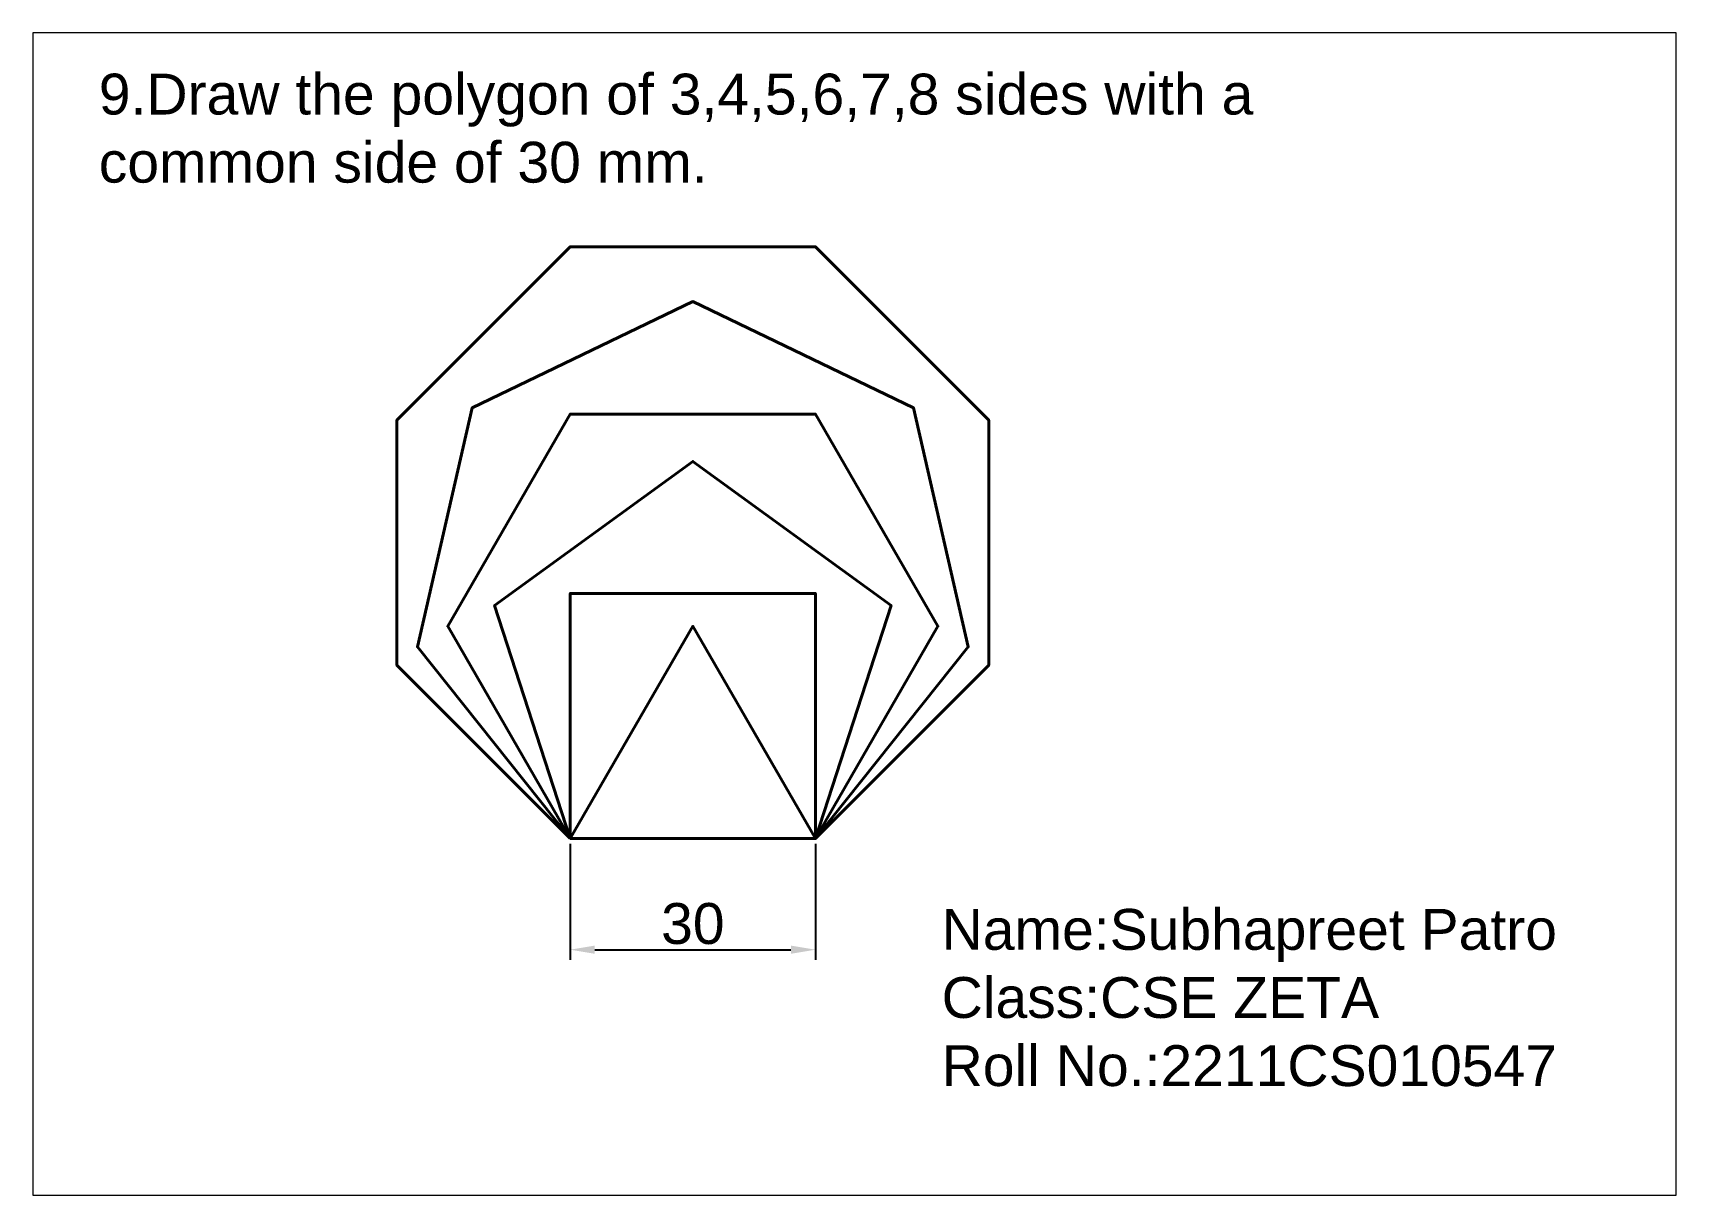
# Paper-space layout 'Layout9' of a CAD drawing. Header units: millimetres. Extents: x 30 to 267, y 21 to 189.
# The model-space entities are those that its viewports show. They can reach past a viewport. Long polylines and large blocks are cut down to what shows.
import ezdxf

# ---------------------------------------------------------------- set-up
doc = ezdxf.new("R2010")
doc.units = ezdxf.units.MM
doc.header["$PDMODE"] = 35
doc.header["$PDSIZE"] = 5
doc.styles.get("Standard").update_dxf_attribs({"font": 'arial.ttf'})
doc.dimstyles.new('ISO-25', dxfattribs={"dimtxt": 5, "dimasz": 3, "dimexe": 1.25, "dimexo": 0.625, "dimtad": 1, "dimtih": 1, "dimtoh": 1, "dimtxsty": 'Standard', "dimcen": 2.5, "dimadec": 0, "dimazin": 0, "dimtfac": 1, "dimtmove": 0, "dimatfit": 3, "dimfxl": 1, "dimarcsym": 0})

# ---------------------------------------------------------------- blocks, each defined once
blk = doc.blocks.new('*D17')
at = {"color": 0, "lineweight": -2, "transparency": 16777216}
for p, q in [((3888.94, 1508.43), (3888.94, 1494.22)), ((3918.94, 1508.43), (3918.94, 1494.22)), ((3891.94, 1495.47), (3915.94, 1495.47))]:
    blk.add_line(p, q, dxfattribs=at)
at = {"color": 0, "transparency": 16777216}
for points in [[(3891.94, 1495.97), (3891.94, 1494.97), (3888.94, 1495.47)], [(3915.94, 1495.97), (3915.94, 1494.97), (3918.94, 1495.47)]]:
    blk.add_solid(points, dxfattribs=at)
at = {"layer": 'Defpoints', "color": 0, "transparency": 16777216}
for p in [(3888.94, 1509.06), (3918.94, 1509.06), (3918.94, 1495.47)]:
    blk.add_point(p, dxfattribs=at)
at = {"color": 0, "lineweight": 40, "transparency": 16777216, "insert": (3903.94, 1498.64), "char_height": 5, "attachment_point": 5}
blk.add_mtext('30', dxfattribs=at)

msp = doc.modelspace()

# ---------------------------------------------------------------- linework, layer by layer
at = {"lineweight": 40}
for points in [[(3888.94, 1509.059), (3918.94, 1509.059), (3940.153, 1530.272), (3940.153, 1560.272), (3918.94, 1581.486), (3888.94, 1581.486), (3867.727, 1560.272), (3867.727, 1530.272)], [(3888.94, 1509.059), (3918.94, 1509.059), (3937.645, 1532.514), (3930.969, 1561.762), (3903.94, 1574.778), (3876.911, 1561.762), (3870.235, 1532.514)], [(3888.94, 1509.059), (3918.94, 1509.059), (3933.94, 1535.04), (3918.94, 1561.021), (3888.94, 1561.021), (3873.94, 1535.04)], [(3888.94, 1509.059), (3918.94, 1509.059), (3928.211, 1537.591), (3903.94, 1555.224), (3879.67, 1537.591)], [(3888.94, 1509.059), (3918.94, 1509.059), (3918.94, 1539.059), (3888.94, 1539.059)], [(3888.94, 1509.059), (3918.94, 1509.059), (3903.94, 1535.04)]]:
    msp.add_lwpolyline(points, close=True, dxfattribs=at)

# ---------------------------------------------------------------- texts
at = {"lineweight": 40, "char_height": 5, "attachment_point": 1}
for s, width, heights, insert in [('9.Draw the polygon of 3,4,5,6,7,8 sides with a common side of 30 mm.', 157.31566, [15.335], (3831.227, 1602.668)), ('Name:Subhapreet Patro\\PClass:CSE ZETA\\PRoll No.:2211CS010547', 79.45024, [0], (3934.388, 1500.455))]:
    msp.add_mtext_dynamic_manual_height_columns(s, width=width, gutter_width=25, heights=heights, dxfattribs=dict(at, insert=insert))

# ---------------------------------------------------------------- dimensions: what is measured, and where the dimension line sits
at = {"lineweight": 40}
dim = msp.add_linear_dim(base=(3918.94, 1495.465), p1=(3888.94, 1509.059), p2=(3918.94, 1509.059), dimstyle='ISO-25', dxfattribs=at)
dim.commit()
dim.dimension.update_dxf_attribs({"geometry": '*D17', "text_midpoint": (3903.94, 1498.645)})

psp = doc.layouts.new('Layout9')

# ---------------------------------------------------------------- viewports
at = {"layer": '0'}
psp.add_viewport(center=(148.5, 105), size=(237.6, 168), view_center_point=(3923.727, 1536.548), view_height=142.21991, dxfattribs=at)

doc.saveas('drawing.dxf')
